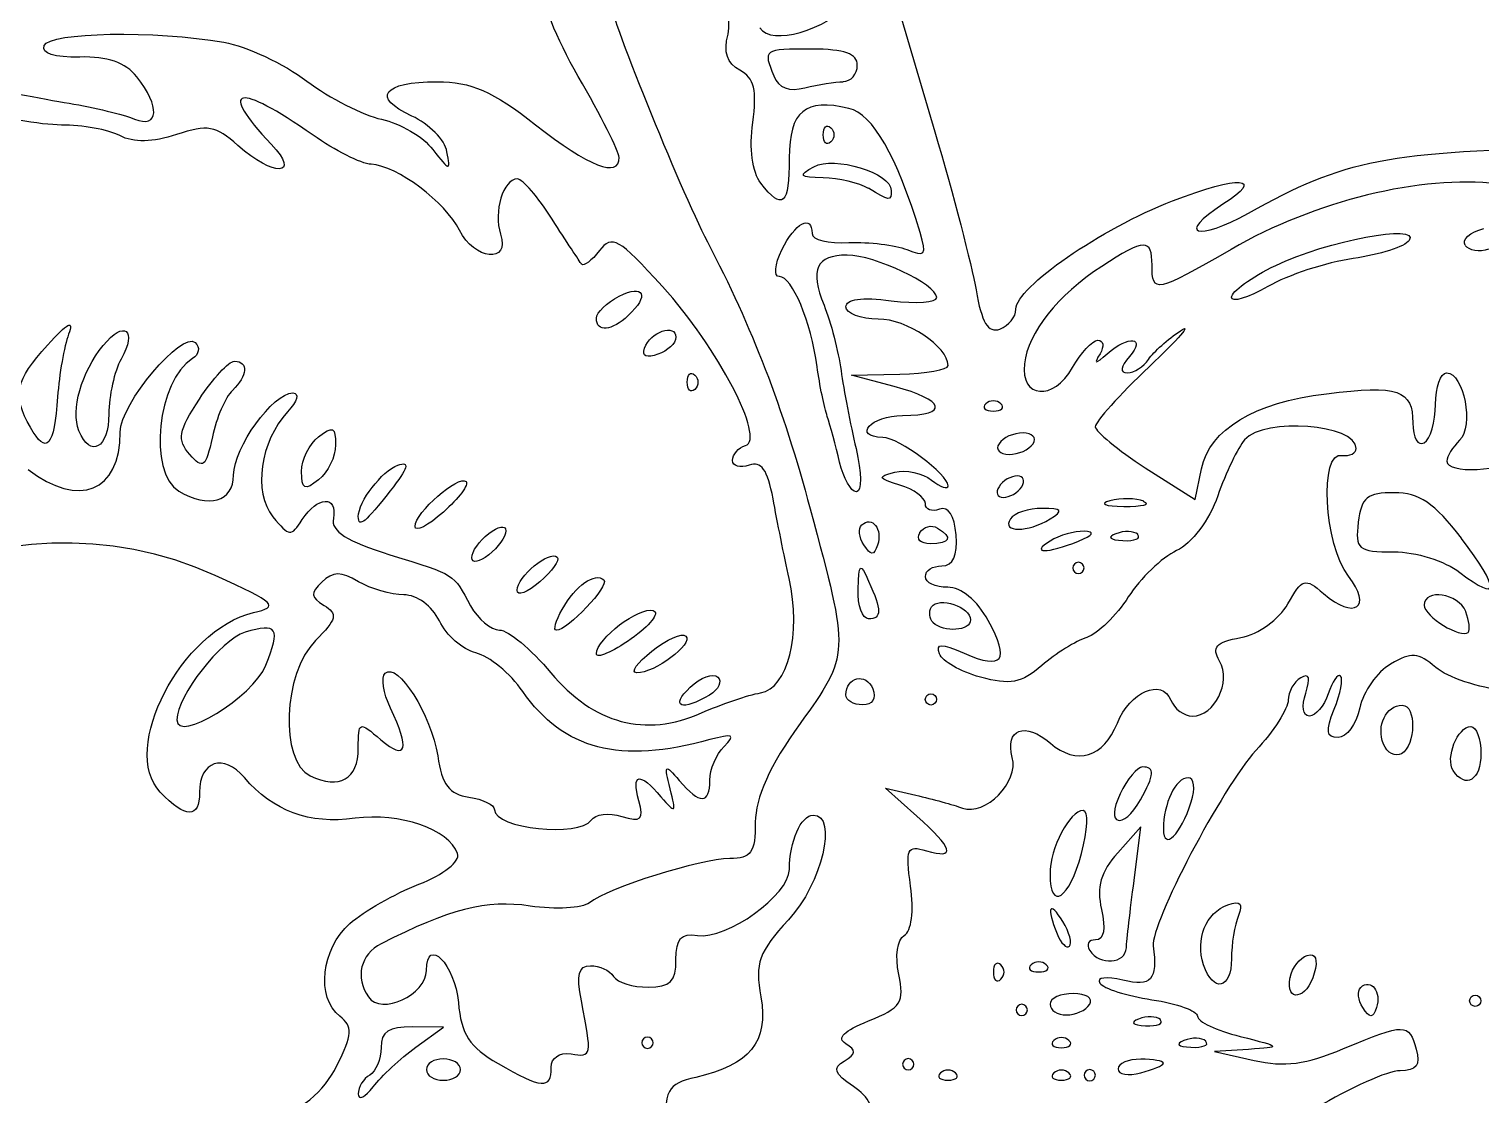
# Model space of a CAD drawing. Extents: x 2.4 to 13.2, y 1.8 to 13.4.
# Drawn here: x 5.721 to 8.31, y 3.612 to 5.513 of the extents above; entities that cross this region are included whole.
import ezdxf

# ---------------------------------------------------------------- set-up
doc = ezdxf.new("R2010")
doc.units = 0
doc.layers.add('Layer_1', color=7, linetype='CONTINUOUS')

msp = doc.modelspace()

# ---------------------------------------------------------------- linework, layer by layer
at = {"layer": 'Layer_1', "color": 7}
for points in [[(7.312585, 5.64555), (7.276781, 5.53045), (7.336418, 5.32906)], [(7.172815, 5.4186), (7.172817, 5.4189)], [(7.218271, 5.22886), (7.218273, 5.22796)], [(7.86521, 5.03435), (7.865211, 5.03425)], [(6.733024, 4.99642), (6.733024, 4.99692)], [(6.818523, 4.94332), (6.818529, 4.94362)], [(7.263822, 4.87495), (7.188, 4.89495), (7.273931, 4.89695)], [(6.894774, 4.88282), (6.894774, 4.88252)], [(7.711395, 4.73014), (7.800271, 4.67324), (7.811808, 4.72794)], [(7.708967, 4.66918), (7.708962, 4.6706)], [(7.309455, 4.61403), (7.309461, 4.61453)], [(7.698056, 4.6103), (7.698044, 4.6114)], [(8.275302, 4.6042), (8.275183, 4.6044)], [(7.333276, 4.45373), (7.333392, 4.45393)], [(8.282885, 4.47348), (8.282893, 4.47398)], [(7.177831, 4.3253), (7.17784, 4.325)], [(7.304243, 4.10898), (7.248644, 4.15868), (7.302367, 4.14628)], [(7.793614, 4.13414), (7.7936, 4.13424)], [(6.723412, 4.10181), (6.723416, 4.10144)], [(7.691557, 3.99387), (7.703846, 4.08977), (7.662368, 4.04337)], [(7.815634, 3.84371), (7.815645, 3.84393)], [(7.969935, 3.82153), (7.969955, 3.82103)], [(6.410792, 3.69674), (6.46006, 3.73264), (6.404458, 3.7329)], [(7.738495, 3.74504), (7.738483, 3.74604)], [(7.819373, 3.70674), (7.81936, 3.70774)], [(7.895696, 3.69298), (7.835039, 3.68898), (7.905805, 3.67308)]]:
    msp.add_lwpolyline(points, dxfattribs=at)
for points in [[(7.137396, 5.32396)], [(8.281966, 5.12675)], [(7.454193, 4.84418)], [(5.723731, 4.80213)], [(5.810246, 4.7962)], [(7.511443, 4.77308)], [(6.007836, 4.75392)], [(6.20733, 4.72332)], [(7.491254, 4.6964)], [(6.308415, 4.64292)], [(7.541785, 4.6388)], [(6.409524, 4.62562)], [(7.20983, 4.5924)], [(7.592316, 4.5993)], [(6.510615, 4.56972)], [(7.602426, 4.5514)], [(6.591506, 4.51162)], [(7.199471, 4.51343)], [(6.671753, 4.47752)], [(6.831928, 4.40332)], [(6.143517, 4.37786)], [(6.733022, 4.39832)], [(6.900058, 4.33882)], [(7.319372, 4.317)], [(8.136367, 4.23723)], [(8.260669, 4.19017)], [(7.702799, 4.13784)], [(7.597836, 4.04216)], [(7.564464, 3.92074)], [(7.677908, 3.87413)], [(7.454157, 3.84354)], [(7.535068, 3.84364)], [(7.501334, 3.76324)], [(7.612537, 3.77334)], [(8.099478, 3.7674)], [(8.289887, 3.77953)], [(6.834109, 3.70474)], [(7.575505, 3.70874)], [(6.410808, 3.6967)], [(6.490389, 3.65684)], [(7.299145, 3.66634)], [(7.373317, 3.65084)], [(7.575506, 3.65084)], [(7.743961, 3.66834)], [(7.622646, 3.64684)]]:
    msp.add_lwpolyline(points, close=True, dxfattribs=at)
for points in [[(6.967633, 5.50318), (6.981878, 5.55708), (6.908253, 5.68496), (6.862971, 5.68496)], [(6.700689, 5.42777), (6.660645, 5.49687), (6.633246, 5.56666), (6.639801, 5.58287)], [(6.753426, 5.5744), (6.753426, 5.5456), (6.880561, 5.22939), (6.930811, 5.13318)], [(7.024559, 5.5145), (7.045504, 5.4823), (7.139505, 5.5095), (7.192312, 5.5627)], [(5.748377, 5.48292), (5.757287, 5.50722), (5.946064, 5.51052), (6.068754, 5.48892)], [(6.068754, 5.48892), (6.109285, 5.48192), (6.17572, 5.45062), (6.216389, 5.41982)], [(6.988832, 5.43898), (6.965705, 5.45118), (6.959166, 5.47108), (6.967633, 5.50318)], [(5.811964, 5.46262), (5.76595, 5.46162), (5.743175, 5.46862), (5.748377, 5.48292)], [(5.913442, 5.42722), (5.893066, 5.45272), (5.861037, 5.46392), (5.811964, 5.46262)], [(7.117213, 5.4767), (7.030175, 5.4767), (7.02992, 5.47655), (7.049236, 5.4288)], [(7.19809, 5.4479), (7.19809, 5.4686), (7.175627, 5.4767), (7.117213, 5.4767)], [(7.011611, 5.34568), (7.019731, 5.40318), (7.014451, 5.42538), (6.988832, 5.43898)], [(7.172817, 5.4189), (7.186725, 5.41904), (7.19809, 5.4321), (7.19809, 5.4479)], [(5.58956, 5.41892), (5.656913, 5.40512), (5.748413, 5.38772), (5.792892, 5.38002)], [(5.909152, 5.35202), (5.953309, 5.33422), (5.955605, 5.37432), (5.913442, 5.42722)], [(6.227612, 5.32326), (6.093154, 5.41806), (6.0556, 5.40986), (6.153268, 5.30696)], [(6.216389, 5.41982), (6.257058, 5.38922), (6.317143, 5.35842), (6.349915, 5.35172)], [(6.403856, 5.35732), (6.330993, 5.39052), (6.351719, 5.41852), (6.448979, 5.41852)], [(6.448979, 5.41852), (6.509582, 5.41852), (6.547781, 5.40182), (6.624331, 5.34182)], [(6.773491, 5.28362), (6.773491, 5.29372), (6.740733, 5.35862), (6.700689, 5.42777)], [(7.049236, 5.4288), (7.057886, 5.4073), (7.076154, 5.4005), (7.104838, 5.4077)], [(7.104838, 5.4077), (7.12831, 5.4137), (7.158915, 5.4186), (7.172815, 5.4186)], [(7.183097, 5.37102), (7.105006, 5.38982), (7.076904, 5.36602), (7.076904, 5.28252)], [(5.779073, 5.34136), (5.742198, 5.34151), (5.667368, 5.35446), (5.612779, 5.37026)], [(5.792892, 5.38002), (5.837374, 5.37302), (5.889691, 5.35982), (5.909152, 5.35202)], [(7.310184, 5.14964), (7.268665, 5.28606), (7.225841, 5.36067), (7.183097, 5.37102)], [(5.883227, 5.32236), (5.862819, 5.33326), (5.815943, 5.34126), (5.779073, 5.34136)], [(6.093638, 5.30496), (6.054153, 5.34016), (6.039486, 5.34276), (5.984193, 5.32436)], [(6.349915, 5.35172), (6.382689, 5.34472), (6.423883, 5.32052), (6.441461, 5.29772)], [(6.466513, 5.29372), (6.462713, 5.31482), (6.434519, 5.34332), (6.403856, 5.35732)], [(6.624331, 5.34182), (6.719677, 5.26702), (6.773491, 5.24602), (6.773491, 5.28362)], [(7.025984, 5.23772), (7.010938, 5.25712), (7.005195, 5.30032), (7.011611, 5.34568)], [(7.137396, 5.32386), (7.137396, 5.33796), (7.143466, 5.34366), (7.150888, 5.33656)], [(7.150888, 5.33656), (7.158308, 5.32956), (7.158308, 5.31806), (7.150888, 5.31106)], [(5.984193, 5.32436), (5.941534, 5.31026), (5.908023, 5.30946), (5.883227, 5.32236)], [(6.331187, 5.27136), (6.313148, 5.27236), (6.266534, 5.29596), (6.227612, 5.32326)], [(7.150888, 5.31106), (7.143468, 5.30406), (7.137396, 5.31006), (7.137396, 5.32396)], [(7.336418, 5.32906), (7.369221, 5.21831), (7.402242, 5.09153), (7.409802, 5.04734)], [(6.153268, 5.30696), (6.207209, 5.25006), (6.156968, 5.24806), (6.093638, 5.30496)], [(6.441461, 5.29772), (6.471537, 5.25852), (6.473022, 5.25842), (6.466513, 5.29372)], [(7.076904, 5.28252), (7.076904, 5.19842), (7.064615, 5.18762), (7.025984, 5.23772)], [(7.120811, 5.26706), (7.156668, 5.28686), (7.258706, 5.25616), (7.258706, 5.22486)], [(7.895736, 5.18433), (8.069375, 5.28083), (8.137122, 5.294), (8.505191, 5.30235)], [(6.488642, 5.15359), (6.463778, 5.20429), (6.377991, 5.26846), (6.331187, 5.27136)], [(7.137396, 5.24736), (7.094614, 5.24806), (7.092068, 5.25136), (7.120811, 5.26706)], [(6.592075, 5.24519), (6.566737, 5.24519), (6.548851, 5.18629), (6.562127, 5.14659)], [(6.654081, 5.17329), (6.628996, 5.21289), (6.6011, 5.24519), (6.592075, 5.24519)], [(7.218273, 5.22796), (7.201593, 5.23806), (7.165198, 5.24696), (7.137396, 5.24736)], [(7.760056, 5.20593), (7.88024, 5.25233), (7.92719, 5.24913), (7.850054, 5.19993)], [(8.339195, 5.23618), (8.20439, 5.25278), (8.014841, 5.20618), (7.864555, 5.11962)], [(7.258706, 5.22486), (7.258706, 5.20486), (7.255546, 5.20506), (7.218271, 5.22886)], [(7.481059, 5.01304), (7.481059, 5.05194), (7.633139, 5.15699), (7.760056, 5.20593)], [(7.063652, 5.11874), (7.087221, 5.16694), (7.117349, 5.18314), (7.117349, 5.14774)], [(7.850054, 5.19993), (7.765717, 5.14613), (7.803724, 5.13313), (7.895736, 5.18433)], [(6.562127, 5.14659), (6.579691, 5.09409), (6.514849, 5.10069), (6.488642, 5.15359)], [(6.706486, 5.09319), (6.702756, 5.09819), (6.679158, 5.13379), (6.654081, 5.17329)], [(7.94423, 5.09105), (8.035747, 5.13525), (8.202122, 5.16645), (8.181948, 5.13545)], [(8.28197, 5.12685), (8.2754, 5.13695), (8.2904, 5.15035), (8.315307, 5.15675)], [(6.850503, 5.05349), (6.772643, 5.13949), (6.760765, 5.14609), (6.738353, 5.11729)], [(6.930811, 5.13318), (7.01061, 4.98038), (7.065073, 4.83886), (7.114175, 4.65675)], [(7.117349, 5.14774), (7.117349, 5.13684), (7.14692, 5.12994), (7.183062, 5.13174)], [(7.183062, 5.13174), (7.219201, 5.13274), (7.265746, 5.12774), (7.286489, 5.11924)], [(7.286489, 5.11924), (7.319071, 5.10564), (7.322296, 5.10914), (7.310184, 5.14964)], [(7.723592, 5.09112), (7.723592, 5.13952), (7.710678, 5.13922), (7.633857, 5.08912)], [(8.181948, 5.13545), (8.174808, 5.12455), (8.129912, 5.11005), (8.082154, 5.10325)], [(8.323833, 5.11975), (8.307374, 5.11375), (8.288528, 5.11775), (8.281966, 5.12675)], [(6.738353, 5.11729), (6.724573, 5.09949), (6.710235, 5.08859), (6.706486, 5.09319)], [(7.059102, 5.07094), (7.048705, 5.07094), (7.050752, 5.09244), (7.063652, 5.11874)], [(7.180089, 5.10925), (7.124787, 5.10925), (7.113046, 5.08385), (7.13881, 5.01985)], [(7.339644, 5.03385), (7.339644, 5.05715), (7.229259, 5.10925), (7.180089, 5.10925)], [(7.864555, 5.11962), (7.729291, 5.04162), (7.723592, 5.04052), (7.723592, 5.09112)], [(8.082154, 5.10325), (8.034392, 5.09625), (7.966041, 5.07395), (7.930263, 5.05335)], [(7.633857, 5.08912), (7.555349, 5.03792), (7.502556, 4.97147), (7.496107, 4.91567)], [(7.865211, 5.03425), (7.865211, 5.04435), (7.900769, 5.06995), (7.94423, 5.09105)], [(6.773462, 5.03592), (6.817995, 5.05862), (6.827801, 5.03692), (6.789637, 5.00142)], [(6.99871, 4.76977), (7.034871, 4.78067), (6.94995, 4.94378), (6.850503, 5.05349)], [(7.126458, 4.91036), (7.115306, 4.99156), (7.082051, 5.07094), (7.059102, 5.07094)], [(7.930263, 5.05335), (7.894484, 5.03275), (7.86521, 5.02415), (7.86521, 5.03435)], [(6.733024, 4.99692), (6.733024, 5.00702), (6.751222, 5.02462), (6.773462, 5.03592)], [(7.177893, 5.01695), (7.177893, 5.03125), (7.205663, 5.03505), (7.258767, 5.02785)], [(7.258767, 5.02785), (7.303249, 5.02185), (7.339644, 5.02585), (7.339644, 5.03385)], [(7.409802, 5.04734), (7.419816, 4.98894), (7.431379, 4.96994), (7.45231, 4.97744)], [(6.789637, 5.00142), (6.760414, 4.97372), (6.733024, 4.97152), (6.733024, 4.99642)], [(7.13881, 5.01985), (7.150843, 4.98995), (7.164496, 4.93755), (7.169139, 4.90341)], [(7.235416, 4.99525), (7.203776, 4.99525), (7.177893, 5.00535), (7.177893, 5.01695)], [(7.45231, 4.97744), (7.468141, 4.98344), (7.481059, 4.99924), (7.481059, 5.01304)], [(5.754139, 4.94897), (5.790525, 4.98917), (5.801853, 4.99497), (5.791747, 4.96807)], [(5.853437, 4.9482), (5.890896, 4.9945), (5.91496, 4.976), (5.885469, 4.9238)], [(5.883858, 4.79369), (5.883858, 4.84409), (5.99405, 4.97549), (6.017775, 4.95337)], [(6.818529, 4.94362), (6.828607, 4.97232), (6.874554, 4.98812), (6.874554, 4.96282)], [(7.359862, 4.91225), (7.359862, 4.94645), (7.286696, 4.99525), (7.235416, 4.99525)], [(7.717549, 4.92347), (7.726429, 4.93667), (7.751916, 4.95967), (7.774156, 4.97437)], [(7.774156, 4.97437), (7.796396, 4.98927), (7.771316, 4.96037), (7.718554, 4.91037)], [(5.723715, 4.80222), (5.691282, 4.85972), (5.696608, 4.88532), (5.754139, 4.94897)], [(5.791747, 4.96807), (5.783787, 4.94697), (5.775035, 4.89687), (5.772317, 4.85683)], [(5.810247, 4.79622), (5.795457, 4.83272), (5.814737, 4.90043), (5.853437, 4.9482)], [(6.017775, 4.95337), (6.026875, 4.94537), (6.024565, 4.93187), (6.012665, 4.92477)], [(6.874554, 4.96282), (6.874554, 4.95192), (6.860149, 4.93882), (6.842534, 4.93242)], [(7.58166, 4.90867), (7.596754, 4.93537), (7.617208, 4.95737), (7.627105, 4.95737)], [(7.627105, 4.95737), (7.636995, 4.95737), (7.638674, 4.94657), (7.630865, 4.93337)], [(7.643811, 4.93337), (7.682158, 4.96717), (7.713557, 4.96327), (7.683172, 4.92837)], [(5.885469, 4.9238), (5.873468, 4.9024), (5.863608, 4.8586), (5.863608, 4.8262)], [(6.012665, 4.92477), (5.949936, 4.88617), (5.9329, 4.72181), (5.988182, 4.68857)], [(6.025003, 4.85242), (6.049265, 4.88952), (6.07745, 4.92002), (6.087663, 4.92002)], [(6.087663, 4.92002), (6.112968, 4.92002), (6.11104, 4.89392), (6.083833, 4.86812)], [(6.842534, 4.93242), (6.822851, 4.92542), (6.813594, 4.92842), (6.818523, 4.94332)], [(7.630865, 4.93337), (7.619457, 4.91427), (7.622055, 4.91427), (7.643811, 4.93337)], [(7.683172, 4.92837), (7.667061, 4.90997), (7.665797, 4.89947), (7.679692, 4.89947)], [(7.679692, 4.89947), (7.691598, 4.89947), (7.708663, 4.91037), (7.717549, 4.92347)], [(6.894774, 4.88252), (6.894774, 4.89662), (6.900844, 4.90242), (6.908266, 4.89542)], [(6.908266, 4.89542), (6.915686, 4.88842), (6.915686, 4.87692), (6.908266, 4.86992)], [(7.144561, 4.82166), (7.139131, 4.83756), (7.131006, 4.87746), (7.126458, 4.91036)], [(7.169139, 4.90341), (7.173789, 4.86931), (7.185789, 4.80671), (7.195835, 4.76436)], [(7.273931, 4.89695), (7.321193, 4.89795), (7.359862, 4.90495), (7.359862, 4.91225)], [(7.496107, 4.91567), (7.488927, 4.85367), (7.54802, 4.84867), (7.58166, 4.90867)], [(7.718554, 4.91037), (7.665735, 4.86027), (7.622516, 4.81207), (7.622516, 4.80324)], [(8.229093, 4.84296), (8.229093, 4.87396), (8.238033, 4.89936), (8.248933, 4.89936)], [(8.248933, 4.89936), (8.279515, 4.89936), (8.297958, 4.80356), (8.272089, 4.77905)], [(6.083833, 4.86812), (6.071512, 4.85602), (6.055432, 4.81912), (6.048104, 4.78502)], [(6.908266, 4.86992), (6.900846, 4.86292), (6.894774, 4.86892), (6.894774, 4.88282)], [(7.27898, 4.82335), (7.362979, 4.82335), (7.354903, 4.85095), (7.263822, 4.87495)], [(8.034421, 4.86216), (8.163183, 4.87806), (8.188653, 4.86916), (8.188653, 4.80996)], [(5.772317, 4.85683), (5.766187, 4.76723), (5.752256, 4.75152), (5.723731, 4.80213)], [(6.007849, 4.75402), (5.98504, 4.78002), (5.987662, 4.79512), (6.025003, 4.85242)], [(6.086049, 4.71707), (6.086049, 4.76617), (6.156263, 4.8635), (6.191745, 4.8635)], [(6.191745, 4.8635), (6.203875, 4.8635), (6.199735, 4.8485), (6.182425, 4.83)], [(7.427209, 4.84418), (7.419789, 4.83718), (7.425939, 4.83128), (7.440701, 4.83128)], [(7.454156, 4.84418), (7.446736, 4.85118), (7.434599, 4.85118), (7.427209, 4.84418)], [(7.440701, 4.83128), (7.455523, 4.83128), (7.461585, 4.83728), (7.454193, 4.84418)], [(7.811808, 4.72794), (7.82679, 4.79904), (7.905154, 4.84619), (8.034421, 4.86216)], [(8.208873, 4.77476), (8.219993, 4.78076), (8.229093, 4.81206), (8.229093, 4.84296)], [(5.863608, 4.8262), (5.863608, 4.765), (5.830438, 4.7463), (5.810246, 4.7962)], [(6.182425, 4.83), (6.133261, 4.7771), (6.120593, 4.68641), (6.156267, 4.64263)], [(7.166612, 4.74016), (7.159912, 4.76926), (7.149995, 4.80586), (7.144561, 4.82166)], [(7.243596, 4.78435), (7.188265, 4.78535), (7.222365, 4.82335), (7.27898, 4.82335)], [(8.087738, 4.76468), (8.087738, 4.80788), (7.924206, 4.82048), (7.888778, 4.78008)], [(5.719463, 4.72729), (5.810601, 4.65729), (5.883858, 4.68689), (5.883858, 4.79369)], [(6.237659, 4.78552), (6.262902, 4.80532), (6.267988, 4.80292), (6.267988, 4.77102)], [(7.493625, 4.79218), (7.476945, 4.79218), (7.457672, 4.78418), (7.450801, 4.77308)], [(7.511443, 4.77308), (7.518303, 4.78398), (7.510173, 4.79218), (7.493625, 4.79218)], [(7.622516, 4.80324), (7.622516, 4.79524), (7.662509, 4.76154), (7.711395, 4.73014)], [(8.188653, 4.80996), (8.188653, 4.78346), (8.197503, 4.76806), (8.208873, 4.77476)], [(6.048104, 4.78502), (6.036327, 4.73032), (6.031645, 4.72682), (6.007836, 4.75392)], [(6.20733, 4.72332), (6.20733, 4.74442), (6.220982, 4.77242), (6.237659, 4.78552)], [(6.267988, 4.77102), (6.267988, 4.74992), (6.254336, 4.72192), (6.237659, 4.70872)], [(6.97571, 4.74297), (6.97571, 4.75387), (6.986043, 4.76587), (6.99871, 4.76977)], [(7.195835, 4.76436), (7.206136, 4.72086), (7.206392, 4.68746), (7.196467, 4.68746)], [(7.359856, 4.69805), (7.359856, 4.71865), (7.272395, 4.78355), (7.243596, 4.78435)], [(7.450801, 4.77308), (7.443941, 4.76218), (7.452071, 4.75398), (7.468619, 4.75398)], [(7.468619, 4.75398), (7.485299, 4.75398), (7.504569, 4.76198), (7.511443, 4.77308)], [(7.888778, 4.78008), (7.876713, 4.76628), (7.855122, 4.72128), (7.840808, 4.67985)], [(8.062465, 4.75228), (8.076374, 4.75028), (8.087738, 4.75628), (8.087738, 4.76468)], [(8.272089, 4.77905), (8.259542, 4.76685), (8.24931, 4.75055), (8.24931, 4.74205)], [(6.378821, 4.73472), (6.400998, 4.74272), (6.397175, 4.72972), (6.365458, 4.68902)], [(7.005281, 4.73497), (6.989011, 4.72897), (6.97571, 4.73297), (6.97571, 4.74297)], [(7.047842, 4.67477), (7.038392, 4.72637), (7.026832, 4.74287), (7.005281, 4.73497)], [(7.196467, 4.68746), (7.186737, 4.68746), (7.17331, 4.71116), (7.166612, 4.74016)], [(8.073746, 4.53698), (8.030089, 4.59288), (8.021315, 4.76009), (8.062465, 4.75228)], [(8.24931, 4.74205), (8.24931, 4.71865), (8.345996, 4.72375), (8.389363, 4.74905)], [(5.988182, 4.68857), (6.041219, 4.65657), (6.086049, 4.66977), (6.086049, 4.71707)], [(6.237659, 4.70872), (6.212416, 4.68892), (6.20733, 4.69132), (6.20733, 4.72332)], [(6.308426, 4.64292), (6.308426, 4.66952), (6.350529, 4.72452), (6.378821, 4.73472)], [(6.409522, 4.62562), (6.409522, 4.65002), (6.487126, 4.71802), (6.50055, 4.70542)], [(7.273923, 4.69905), (7.234382, 4.71105), (7.233187, 4.71405), (7.264793, 4.72205)], [(7.264793, 4.72205), (7.284792, 4.72705), (7.314358, 4.72105), (7.330506, 4.70815)], [(7.483514, 4.7155), (7.472394, 4.7155), (7.457672, 4.7075), (7.450799, 4.6964)], [(7.491224, 4.6964), (7.498084, 4.7073), (7.494634, 4.7155), (7.483514, 4.7155)], [(6.053404, 4.538), (5.672426, 4.71084), (5.222764, 4.4794), (5.166516, 4.08156)], [(6.365458, 4.68902), (6.321383, 4.63252), (6.308415, 4.62202), (6.308415, 4.64292)], [(6.50055, 4.70542), (6.50601, 4.70042), (6.487747, 4.67572), (6.459989, 4.65102)], [(7.319416, 4.66625), (7.319416, 4.67715), (7.298945, 4.69145), (7.273923, 4.69905)], [(7.330506, 4.70815), (7.346649, 4.69535), (7.359856, 4.69125), (7.359856, 4.69805)], [(7.450799, 4.6964), (7.443939, 4.6855), (7.447389, 4.6773), (7.458539, 4.6773)], [(7.458539, 4.6773), (7.469659, 4.6773), (7.484382, 4.6853), (7.491254, 4.6964)], [(6.208401, 4.63763), (6.235128, 4.67983), (6.271761, 4.68143), (6.263869, 4.63963)], [(7.076558, 4.5327), (7.067908, 4.5718), (7.054981, 4.6357), (7.047842, 4.67477)], [(7.34469, 4.65615), (7.330781, 4.65115), (7.319416, 4.65545), (7.319416, 4.66625)], [(7.374196, 4.61025), (7.371356, 4.64535), (7.360769, 4.66185), (7.34469, 4.65615)], [(7.648305, 4.67128), (7.628622, 4.66628), (7.639845, 4.66118), (7.673201, 4.66118)], [(7.708962, 4.6706), (7.695278, 4.6756), (7.667977, 4.6766), (7.648305, 4.67128)], [(7.673201, 4.66118), (7.706563, 4.66089), (7.722658, 4.66518), (7.708967, 4.66918)], [(7.840808, 4.67985), (7.825794, 4.63665), (7.794708, 4.59525), (7.767405, 4.58245)], [(8.155412, 4.6857), (8.107578, 4.6857), (8.096701, 4.6777), (8.091389, 4.633)], [(8.275183, 4.6044), (8.227153, 4.6674), (8.19995, 4.6857), (8.155412, 4.6857)], [(6.156267, 4.64263), (6.185331, 4.60693), (6.188476, 4.60673), (6.208401, 4.63763)], [(6.263869, 4.63963), (6.259579, 4.61693), (6.287659, 4.59903), (6.364854, 4.57493)], [(6.459989, 4.65102), (6.432219, 4.62632), (6.409524, 4.61482), (6.409524, 4.62562)], [(7.114175, 4.65675), (7.184557, 4.3957), (7.184665, 4.39785), (7.095945, 4.27387)], [(7.206136, 4.62823), (7.22424, 4.64543), (7.243962, 4.62023), (7.234189, 4.59233)], [(7.471021, 4.6388), (7.455094, 4.6143), (7.501951, 4.6143), (7.541785, 4.6388)], [(7.527816, 4.6576), (7.503457, 4.65774), (7.477894, 4.6496), (7.471021, 4.6388)], [(7.541772, 4.6388), (7.566414, 4.6539), (7.563823, 4.6574), (7.527816, 4.6576)], [(6.510615, 4.56972), (6.510615, 4.58062), (6.524267, 4.59962), (6.540944, 4.61282)], [(6.540944, 4.61282), (6.557877, 4.62612), (6.571273, 4.62822), (6.571273, 4.61782)], [(6.571273, 4.61782), (6.571273, 4.60692), (6.557622, 4.58792), (6.540944, 4.57472)], [(7.209836, 4.59243), (7.201116, 4.60573), (7.199471, 4.62183), (7.206136, 4.62823)], [(7.328284, 4.59463), (7.310938, 4.59463), (7.302474, 4.60263), (7.309455, 4.61403)], [(7.309461, 4.61453), (7.316441, 4.62543), (7.330627, 4.62903), (7.34099, 4.62253)], [(7.34099, 4.62253), (7.369043, 4.60603), (7.363799, 4.59463), (7.328284, 4.59463)], [(7.348923, 4.55515), (7.368922, 4.55515), (7.377073, 4.57295), (7.374196, 4.61025)], [(7.602426, 4.6168), (7.585746, 4.61749), (7.558449, 4.6098), (7.541769, 4.5993)], [(7.592316, 4.5993), (7.618981, 4.6102), (7.622424, 4.6161), (7.602426, 4.6168)], [(7.659292, 4.6124), (7.643149, 4.6064), (7.647948, 4.6016), (7.671518, 4.6002)], [(7.698044, 4.6114), (7.691314, 4.6174), (7.673877, 4.6184), (7.659292, 4.6124)], [(7.671518, 4.6002), (7.692844, 4.5992), (7.704773, 4.6042), (7.698056, 4.6103)], [(8.091389, 4.633), (8.085509, 4.5845), (8.090441, 4.5802), (8.154862, 4.5802)], [(6.591492, 4.51162), (6.591492, 4.53572), (6.649285, 4.58362), (6.66287, 4.57062)], [(7.234189, 4.59233), (7.227329, 4.57293), (7.222589, 4.57293), (7.20983, 4.5924)], [(7.541769, 4.5993), (7.504809, 4.5766), (7.536719, 4.5766), (7.592316, 4.5993)], [(7.767405, 4.58245), (7.741342, 4.57005), (7.702628, 4.53295), (7.68136, 4.49975)], [(8.272462, 4.5435), (8.343868, 4.4885), (8.344958, 4.513), (8.275302, 4.6042)], [(6.364854, 4.57493), (6.484374, 4.53753), (6.476398, 4.54263), (6.508638, 4.48383)], [(6.540944, 4.57472), (6.524043, 4.56142), (6.510615, 4.55932), (6.510615, 4.56972)], [(6.66287, 4.57062), (6.66824, 4.56562), (6.65438, 4.54572), (6.632067, 4.52662)], [(7.199471, 4.51353), (7.200741, 4.56033), (7.202881, 4.56193), (7.218268, 4.52793)], [(7.592316, 4.5615), (7.586756, 4.5615), (7.582206, 4.5565), (7.582206, 4.5514)], [(7.602426, 4.5514), (7.602426, 4.5564), (7.597876, 4.5615), (7.592316, 4.5615)], [(8.154862, 4.5802), (8.193579, 4.5802), (8.246013, 4.5639), (8.272462, 4.5435)], [(6.121368, 4.4718), (6.1681, 4.4827), (6.162309, 4.4886), (6.053404, 4.538)], [(6.308623, 4.52694), (6.277156, 4.54554), (6.263667, 4.54544), (6.243352, 4.52626)], [(6.671766, 4.47752), (6.695712, 4.52002), (6.730727, 4.54472), (6.746164, 4.53002)], [(7.025441, 4.32863), (7.074624, 4.33663), (7.098643, 4.43297), (7.076558, 4.5327)], [(7.319417, 4.53605), (7.319417, 4.54695), (7.332685, 4.55515), (7.348923, 4.55515)], [(7.359334, 4.51695), (7.337378, 4.51695), (7.319417, 4.52495), (7.319417, 4.53605)], [(7.582206, 4.5514), (7.582206, 4.5464), (7.586756, 4.5413), (7.592316, 4.5413)], [(7.592316, 4.5413), (7.597876, 4.5413), (7.602426, 4.5463), (7.602426, 4.5514)], [(7.965716, 4.48738), (7.991496, 4.53308), (7.996077, 4.53438), (8.029333, 4.50588)], [(8.029333, 4.50588), (8.084837, 4.45818), (8.117445, 4.48108), (8.073746, 4.53698)], [(6.243352, 4.52626), (6.22269, 4.50666), (6.223448, 4.49866), (6.247362, 4.48466)], [(6.389427, 4.50344), (6.366806, 4.50344), (6.330434, 4.51434), (6.308623, 4.52694)], [(6.632067, 4.52662), (6.609763, 4.50752), (6.591506, 4.50072), (6.591506, 4.51162)], [(6.746164, 4.53002), (6.756721, 4.51992), (6.68155, 4.44022), (6.661547, 4.44022)], [(7.218268, 4.46073), (7.207148, 4.46073), (7.198682, 4.48443), (7.199471, 4.51343)], [(7.218268, 4.52793), (7.241993, 4.47553), (7.241993, 4.46073), (7.218268, 4.46073)], [(7.431593, 4.45765), (7.412006, 4.49355), (7.383506, 4.51695), (7.359334, 4.51695)], [(8.282893, 4.47398), (8.269979, 4.50598), (8.208995, 4.51538), (8.208995, 4.48488)], [(6.247362, 4.48466), (6.272352, 4.46996), (6.26995, 4.46016), (6.232044, 4.42186)], [(6.452893, 4.45694), (6.439915, 4.48394), (6.413346, 4.50344), (6.389427, 4.50344)], [(6.508638, 4.48383), (6.521649, 4.46013), (6.544868, 4.44063), (6.560225, 4.44063)], [(6.733025, 4.39832), (6.733025, 4.42502), (6.809321, 4.48322), (6.834117, 4.47532)], [(7.333392, 4.45393), (7.326282, 4.46093), (7.325042, 4.47323), (7.330552, 4.48183)], [(7.330552, 4.48183), (7.343162, 4.50113), (7.400122, 4.48211), (7.400122, 4.45873)], [(7.68136, 4.49975), (7.660099, 4.46665), (7.626819, 4.43415), (7.607424, 4.42765)], [(7.881989, 4.42748), (7.913888, 4.43348), (7.949878, 4.45938), (7.965716, 4.48738)], [(8.208995, 4.48488), (8.208995, 4.46518), (8.274523, 4.42468), (8.287145, 4.43658)], [(5.955302, 4.15166), (5.882367, 4.22816), (5.992913, 4.44121), (6.121368, 4.4718)], [(6.143517, 4.37789), (6.17037, 4.44449), (6.164274, 4.45409), (6.106361, 4.43669)], [(6.518171, 4.39994), (6.494541, 4.40594), (6.465171, 4.43144), (6.452893, 4.45694)], [(6.661547, 4.44022), (6.655607, 4.44022), (6.660277, 4.45702), (6.671753, 4.47752)], [(6.834117, 4.47532), (6.846535, 4.47132), (6.828847, 4.44872), (6.794847, 4.42492)], [(7.400122, 4.45873), (7.400122, 4.43903), (7.352544, 4.43563), (7.333276, 4.45373)], [(7.388454, 4.39925), (7.458258, 4.36905), (7.470718, 4.38595), (7.431593, 4.45765)], [(8.287145, 4.43658), (8.291375, 4.44058), (8.289355, 4.45728), (8.282885, 4.47348)], [(6.106361, 4.43669), (6.063689, 4.42379), (5.98514, 4.32303), (5.984996, 4.28086)], [(6.560225, 4.44063), (6.575575, 4.44063), (6.616715, 4.40643), (6.651641, 4.36463)], [(6.892553, 4.42982), (6.906926, 4.41612), (6.836328, 4.36352), (6.804978, 4.36442)], [(6.831928, 4.40332), (6.858528, 4.42442), (6.885806, 4.43622), (6.892553, 4.42982)], [(7.607424, 4.42765), (7.588027, 4.42165), (7.551904, 4.39855), (7.52715, 4.37745)], [(7.843964, 4.38518), (7.829688, 4.41048), (7.837454, 4.41918), (7.881989, 4.42748)], [(6.232044, 4.42186), (6.173889, 4.36316), (6.167702, 4.20754), (6.222474, 4.18082)], [(6.794847, 4.42492), (6.760844, 4.40102), (6.733022, 4.38912), (6.733022, 4.39832)], [(6.804978, 4.36442), (6.793201, 4.36471), (6.805262, 4.38222), (6.831928, 4.40332)], [(7.344459, 4.39825), (7.337759, 4.41725), (7.346989, 4.41745), (7.388454, 4.39925)], [(8.229667, 4.37397), (8.198232, 4.40097), (8.186252, 4.40187), (8.149118, 4.37997)], [(5.984996, 4.28086), (5.984844, 4.23776), (6.12052, 4.32086), (6.143517, 4.37786)], [(6.356146, 4.36372), (6.378323, 4.38482), (6.438919, 4.28952), (6.449951, 4.21621)], [(6.601566, 4.33134), (6.579326, 4.36334), (6.541796, 4.39414), (6.518171, 4.39994)], [(7.41753, 4.35665), (7.381995, 4.36675), (7.349111, 4.38505), (7.344459, 4.39825)], [(7.52715, 4.37745), (7.490282, 4.34595), (7.470473, 4.34225), (7.41753, 4.35665)], [(7.795713, 4.28728), (7.835472, 4.28728), (7.865189, 4.34748), (7.843964, 4.38518)], [(8.149118, 4.37997), (8.125139, 4.36597), (8.100374, 4.33097), (8.094106, 4.30187)], [(6.365776, 4.30162), (6.352862, 4.32842), (6.348495, 4.35652), (6.356146, 4.36372)], [(6.651641, 4.36463), (6.727977, 4.27323), (6.820131, 4.24856), (6.920178, 4.29283)], [(6.900071, 4.33872), (6.918868, 4.35652), (6.941028, 4.36472), (6.94931, 4.35682)], [(6.94931, 4.35682), (6.95759, 4.34982), (6.95089, 4.33452), (6.934617, 4.32472)], [(7.17784, 4.325), (7.17784, 4.3572), (7.213697, 4.3652), (7.225633, 4.3359)], [(7.661884, 4.27468), (7.684409, 4.33088), (7.741055, 4.35528), (7.757044, 4.31578)], [(7.988864, 4.35567), (7.976542, 4.34867), (7.966464, 4.33047), (7.966464, 4.31557)], [(7.997614, 4.32807), (8.006814, 4.35547), (8.003924, 4.36457), (7.988864, 4.35567)], [(8.059864, 4.35857), (8.054994, 4.36357), (8.045042, 4.34847), (8.037719, 4.32707)], [(8.048391, 4.29967), (8.059543, 4.32747), (8.064692, 4.35407), (8.059864, 4.35857)], [(8.3541, 4.33247), (8.305976, 4.33747), (8.249982, 4.35647), (8.229667, 4.37397)], [(6.935177, 4.24524), (6.774835, 4.20084), (6.674289, 4.22684), (6.601566, 4.33134)], [(6.934617, 4.32472), (6.885393, 4.29512), (6.863519, 4.30392), (6.900058, 4.33882)], [(6.920178, 4.29283), (6.956276, 4.30883), (7.003642, 4.32493), (7.025441, 4.32863)], [(7.207529, 4.3073), (7.191197, 4.3073), (7.177831, 4.3153), (7.177831, 4.3253)], [(7.225633, 4.3359), (7.232683, 4.3185), (7.22557, 4.3073), (7.207529, 4.3073)], [(7.319372, 4.317), (7.319372, 4.322), (7.323922, 4.3271), (7.329482, 4.3271)], [(7.329482, 4.3271), (7.335042, 4.3271), (7.339592, 4.3221), (7.339592, 4.317)], [(8.004184, 4.28727), (7.992776, 4.28727), (7.989908, 4.30487), (7.997614, 4.32807)], [(8.037719, 4.32707), (8.030399, 4.30517), (8.015288, 4.28727), (8.004184, 4.28727)], [(6.348843, 4.24482), (6.394229, 4.20582), (6.400939, 4.22832), (6.365776, 4.30162)], [(7.329482, 4.3069), (7.323922, 4.3069), (7.319372, 4.3119), (7.319372, 4.317)], [(7.339592, 4.317), (7.339592, 4.312), (7.335042, 4.3069), (7.329482, 4.3069)], [(7.757044, 4.31578), (7.763354, 4.30018), (7.780769, 4.28728), (7.795713, 4.28728)], [(7.966464, 4.31557), (7.966464, 4.30077), (7.940431, 4.26027), (7.908641, 4.22567)], [(8.055411, 4.24907), (8.034275, 4.24907), (8.032664, 4.25997), (8.048391, 4.29967)], [(8.094106, 4.30187), (8.087856, 4.27277), (8.070413, 4.24907), (8.055411, 4.24907)], [(8.136304, 4.23733), (8.123133, 4.26993), (8.140824, 4.30663), (8.169761, 4.30663)], [(8.169761, 4.30663), (8.195255, 4.30663), (8.19415, 4.23533), (8.168491, 4.22013)], [(6.308405, 4.23012), (6.308405, 4.27832), (6.309353, 4.27862), (6.348843, 4.24482)], [(7.095945, 4.27387), (7.042232, 4.19887), (7.016266, 4.14148), (7.016266, 4.09797)], [(7.474518, 4.21348), (7.460593, 4.26398), (7.49717, 4.27778), (7.542338, 4.23898)], [(7.542338, 4.23898), (7.589123, 4.19878), (7.637236, 4.21318), (7.661884, 4.27468)], [(6.96045, 4.23324), (6.981269, 4.25434), (6.976814, 4.25634), (6.935177, 4.24524)], [(8.260678, 4.19007), (8.246049, 4.21247), (8.268448, 4.26857), (8.29205, 4.26857)], [(8.29205, 4.26857), (8.30197, 4.26857), (8.310089, 4.24697), (8.310089, 4.22067)], [(6.105269, 4.17759), (6.067926, 4.22129), (6.025337, 4.20739), (6.025337, 4.15139)], [(6.222474, 4.18082), (6.274929, 4.15522), (6.308405, 4.17482), (6.308405, 4.23012)], [(6.935177, 4.17314), (6.935177, 4.19214), (6.946553, 4.21914), (6.96045, 4.23324)], [(7.908641, 4.22567), (7.849194, 4.16087), (7.720915, 3.91668), (7.725856, 3.87768)], [(8.168491, 4.22013), (8.157307, 4.21413), (8.142837, 4.22113), (8.136367, 4.23723)], [(8.310089, 4.22067), (8.310089, 4.17317), (8.282699, 4.15637), (8.260669, 4.19017)], [(6.449951, 4.21621), (6.457691, 4.16481), (6.470708, 4.14761), (6.50555, 4.14281)], [(6.864424, 4.15774), (6.853272, 4.20154), (6.854694, 4.20284), (6.880756, 4.17214)], [(7.38569, 4.12328), (7.426154, 4.10848), (7.486538, 4.16988), (7.474518, 4.21348)], [(7.706753, 4.19664), (7.697393, 4.19664), (7.679425, 4.17504), (7.666751, 4.14874)], [(7.702813, 4.13784), (7.728183, 4.18284), (7.729097, 4.19664), (7.706753, 4.19664)], [(6.302665, 4.10499), (6.220009, 4.09409), (6.157361, 4.11709), (6.105269, 4.17759)], [(6.808636, 4.13634), (6.795049, 4.18564), (6.809906, 4.18824), (6.848092, 4.14334)], [(6.880756, 4.17214), (6.917265, 4.12924), (6.935177, 4.12954), (6.935177, 4.17314)], [(7.78794, 4.17734), (7.765857, 4.17734), (7.743976, 4.13164), (7.743976, 4.08564)], [(7.7936, 4.13424), (7.80121, 4.15814), (7.79865, 4.17734), (7.78794, 4.17734)], [(6.025337, 4.15139), (6.025337, 4.10389), (6.000822, 4.10399), (5.955302, 4.15166)], [(6.50555, 4.14281), (6.530572, 4.13881), (6.551043, 4.12921), (6.551043, 4.12031)], [(6.848092, 4.14334), (6.874155, 4.11274), (6.875578, 4.11394), (6.864424, 4.15774)], [(7.302367, 4.14628), (7.331906, 4.13928), (7.36941, 4.12918), (7.38569, 4.12328)], [(7.666751, 4.14874), (7.639677, 4.09234), (7.671681, 4.08274), (7.702799, 4.13784)], [(6.551043, 4.12031), (6.551043, 4.08661), (6.702892, 4.07031), (6.723412, 4.10181)], [(6.778118, 4.10844), (6.81307, 4.09754), (6.818006, 4.10244), (6.808636, 4.13634)], [(7.601009, 4.11884), (7.576524, 4.11884), (7.541792, 4.05214), (7.541792, 4.00506)], [(7.597819, 4.04214), (7.6091, 4.08434), (7.610557, 4.11884), (7.601009, 4.11884)], [(7.743976, 4.08564), (7.743976, 4.04584), (7.77519, 4.07554), (7.793614, 4.13414)], [(6.4855, 4.04199), (6.470374, 4.08549), (6.382162, 4.11579), (6.302665, 4.10499)], [(6.723416, 4.10144), (6.730556, 4.11234), (6.755186, 4.11574), (6.778118, 4.10844)], [(7.016266, 4.09797), (7.016266, 4.04387), (7.008876, 4.03337), (6.970773, 4.03307)], [(7.119563, 4.11073), (7.16385, 4.11073), (7.134978, 3.98827), (7.075573, 3.92409)], [(7.076964, 4.01373), (7.076964, 4.06333), (7.097751, 4.11073), (7.119563, 4.11073)], [(7.321239, 4.04718), (7.374854, 4.03108), (7.369499, 4.05118), (7.304243, 4.10898)], [(6.416327, 3.98739), (6.460974, 4.00479), (6.490348, 4.02809), (6.4855, 4.04199)], [(7.293216, 3.98388), (7.283716, 4.05098), (7.286646, 4.05758), (7.321239, 4.04718)], [(7.541792, 4.00506), (7.541792, 3.93826), (7.57613, 3.96106), (7.597836, 4.04216)], [(7.662368, 4.04337), (7.632292, 4.00987), (7.624353, 3.98217), (7.633492, 3.94263)], [(6.970773, 4.03307), (6.918219, 4.03279), (6.754582, 3.98137), (6.720459, 3.95447)], [(6.913416, 3.89607), (6.965212, 3.88807), (7.076964, 3.96847), (7.076964, 4.01373)], [(6.293234, 3.91719), (6.318256, 3.93909), (6.373647, 3.97069), (6.416327, 3.98739)], [(7.677905, 3.87404), (7.678537, 3.88724), (7.684795, 3.94114), (7.691557, 3.99387)], [(7.281936, 3.89608), (7.294739, 3.90308), (7.299406, 3.93998), (7.293216, 3.98388)], [(6.614591, 3.94847), (6.537397, 3.96057), (6.469439, 3.94247), (6.349043, 3.88127)], [(6.720459, 3.95447), (6.707721, 3.94437), (6.660074, 3.94197), (6.614591, 3.94847)], [(7.56446, 3.92084), (7.54064, 3.95974), (7.534859, 3.94724), (7.554382, 3.89904)], [(7.633492, 3.94263), (7.641582, 3.90783), (7.637822, 3.88823), (7.623063, 3.88823)], [(7.815645, 3.84393), (7.800391, 3.88963), (7.819345, 3.93633), (7.858993, 3.95081)], [(7.858993, 3.95081), (7.881233, 3.95881), (7.88651, 3.95281), (7.877633, 3.93161)], [(6.275385, 3.75188), (6.23288, 3.78528), (6.242295, 3.87256), (6.293234, 3.91719)], [(7.075573, 3.92409), (7.022381, 3.86659), (7.015319, 3.84689), (7.026109, 3.78642)], [(7.576465, 3.87684), (7.581675, 3.88184), (7.576272, 3.90154), (7.564464, 3.92074)], [(7.877633, 3.93161), (7.870843, 3.91481), (7.865279, 3.88021), (7.865279, 3.85461)], [(6.429937, 3.83387), (6.429937, 3.89587), (6.480779, 3.84477), (6.486822, 3.77637)], [(6.874776, 3.85297), (6.874776, 3.89067), (6.883776, 3.90067), (6.913416, 3.89607)], [(7.272016, 3.82668), (7.265186, 3.85898), (7.269486, 3.88888), (7.281936, 3.89608)], [(7.554382, 3.89904), (7.561332, 3.88184), (7.571252, 3.87194), (7.576465, 3.87684)], [(7.623063, 3.88823), (7.610389, 3.88823), (7.605656, 3.88023), (7.612538, 3.86913)], [(6.349043, 3.88127), (6.31225, 3.86247), (6.302428, 3.82147), (6.326296, 3.78637)], [(7.612538, 3.86913), (7.630261, 3.84193), (7.676304, 3.84523), (7.677908, 3.87413)], [(7.725856, 3.87768), (7.733626, 3.81628), (7.722696, 3.80398), (7.6716, 3.81628)], [(7.969955, 3.82103), (7.973555, 3.83853), (7.987141, 3.85633), (8.000158, 3.86053)], [(8.000158, 3.86053), (8.01522, 3.86553), (8.019871, 3.85353), (8.012961, 3.82853)], [(6.326296, 3.78637), (6.349043, 3.75297), (6.429937, 3.79037), (6.429937, 3.83387)], [(6.706052, 3.77967), (6.696922, 3.82617), (6.701092, 3.84207), (6.722448, 3.84207)], [(6.722448, 3.84207), (6.738183, 3.84207), (6.756701, 3.83407), (6.763575, 3.82297)], [(6.825423, 3.80387), (6.864911, 3.80387), (6.874776, 3.81397), (6.874776, 3.85297)], [(7.454157, 3.84364), (7.446737, 3.85064), (7.440665, 3.84464), (7.440665, 3.83094)], [(7.454157, 3.81804), (7.461577, 3.82504), (7.461577, 3.83654), (7.454157, 3.84354)], [(7.508084, 3.84364), (7.500664, 3.83664), (7.506814, 3.83094), (7.521576, 3.83094)], [(7.535031, 3.84364), (7.527611, 3.85064), (7.515474, 3.85064), (7.508084, 3.84364)], [(7.521576, 3.83094), (7.536398, 3.83094), (7.54246, 3.83694), (7.535068, 3.84364)], [(7.865279, 3.85461), (7.865279, 3.79991), (7.832716, 3.79281), (7.815634, 3.84371)], [(6.763575, 3.82297), (6.770435, 3.81207), (6.798277, 3.80387), (6.825423, 3.80387)], [(7.218252, 3.74378), (7.276524, 3.76708), (7.282623, 3.77648), (7.272016, 3.82668)], [(7.440665, 3.83094), (7.440665, 3.81684), (7.446735, 3.81114), (7.454157, 3.81804)], [(7.6716, 3.81628), (7.642029, 3.82328), (7.62428, 3.82128), (7.630713, 3.81128)], [(7.630713, 3.81128), (7.636963, 3.80118), (7.678664, 3.78828), (7.723393, 3.78148)], [(8.012961, 3.82853), (8.000046, 3.78163), (7.960474, 3.77473), (7.969935, 3.82153)], [(8.095782, 3.80323), (8.113886, 3.82043), (8.133608, 3.79523), (8.123835, 3.76733)], [(7.026109, 3.78642), (7.040322, 3.70652), (7.006523, 3.66476), (6.910158, 3.64305)], [(7.583408, 3.79244), (7.560502, 3.79244), (7.541778, 3.78444), (7.541778, 3.77334)], [(7.612537, 3.77334), (7.619427, 3.78424), (7.606317, 3.79244), (7.583408, 3.79244)], [(7.723393, 3.78148), (7.768119, 3.77448), (7.804716, 3.76158), (7.804716, 3.75218)], [(8.099482, 3.76743), (8.090762, 3.78093), (8.089117, 3.79683), (8.095782, 3.80323)], [(8.289887, 3.77953), (8.289887, 3.78453), (8.294437, 3.78963), (8.299997, 3.78963)], [(8.299997, 3.78963), (8.305557, 3.78963), (8.310107, 3.78463), (8.310107, 3.77953)], [(6.486822, 3.77637), (6.491852, 3.71987), (6.506662, 3.69707), (6.557589, 3.66767)], [(6.687728, 3.68467), (6.725004, 3.67867), (6.725437, 3.68067), (6.706052, 3.77967)], [(7.491224, 3.77334), (7.485664, 3.77334), (7.481114, 3.76834), (7.481114, 3.76324)], [(7.481114, 3.76324), (7.481114, 3.75824), (7.485664, 3.75314), (7.491224, 3.75314)], [(7.501334, 3.76324), (7.501334, 3.76824), (7.496784, 3.77334), (7.491224, 3.77334)], [(7.491224, 3.75314), (7.496784, 3.75314), (7.501334, 3.75814), (7.501334, 3.76324)], [(7.541778, 3.77334), (7.541778, 3.76244), (7.554885, 3.75424), (7.570907, 3.75424)], [(7.570907, 3.75424), (7.58693, 3.75424), (7.605665, 3.76224), (7.612537, 3.77334)], [(8.123835, 3.76733), (8.116975, 3.74793), (8.112234, 3.74793), (8.099478, 3.7674)], [(8.299997, 3.76943), (8.294437, 3.76943), (8.289887, 3.77443), (8.289887, 3.77953)], [(8.310107, 3.77953), (8.310107, 3.77453), (8.305557, 3.76943), (8.299997, 3.76943)], [(6.270335, 3.66408), (6.297851, 3.71958), (6.298641, 3.73348), (6.275385, 3.75188)], [(6.404458, 3.7329), (6.362746, 3.73317), (6.348859, 3.7249), (6.348859, 3.696)], [(7.17746, 3.70298), (7.16078, 3.71308), (7.17424, 3.72618), (7.218252, 3.74378)], [(7.699731, 3.74704), (7.683588, 3.74104), (7.688387, 3.73624), (7.711957, 3.73494)], [(7.738483, 3.74604), (7.731753, 3.75204), (7.714314, 3.75304), (7.699731, 3.74704)], [(7.711957, 3.73494), (7.733283, 3.73394), (7.745215, 3.73894), (7.738495, 3.74504)], [(7.804716, 3.75218), (7.804716, 3.74208), (7.838836, 3.72648), (7.880538, 3.71598)], [(8.065073, 3.69428), (8.175057, 3.74028), (8.181694, 3.74018), (8.194729, 3.69328)], [(6.823999, 3.71484), (6.818439, 3.71484), (6.813889, 3.70984), (6.813889, 3.70474)], [(6.813889, 3.70474), (6.813889, 3.69974), (6.818439, 3.69464), (6.823999, 3.69464)], [(6.834109, 3.70474), (6.834109, 3.70974), (6.829559, 3.71484), (6.823999, 3.71484)], [(6.823999, 3.69464), (6.829559, 3.69464), (6.834109, 3.69964), (6.834109, 3.70474)], [(7.17493, 3.67208), (7.196256, 3.68468), (7.196824, 3.69148), (7.17746, 3.70298)], [(7.548521, 3.70874), (7.541101, 3.70174), (7.547251, 3.69584), (7.562013, 3.69584)], [(7.575468, 3.70874), (7.568048, 3.71574), (7.555911, 3.71574), (7.548521, 3.70874)], [(7.562013, 3.69584), (7.576835, 3.69584), (7.582897, 3.70184), (7.575505, 3.70874)], [(7.780609, 3.70874), (7.764466, 3.70274), (7.769265, 3.69784), (7.792835, 3.69664)], [(7.81936, 3.70774), (7.81263, 3.71374), (7.795191, 3.71474), (7.780609, 3.70874)], [(7.792835, 3.69664), (7.814161, 3.69564), (7.82609, 3.70064), (7.819373, 3.70674)], [(7.880538, 3.71598), (7.955391, 3.69718), (7.955583, 3.69688), (7.895696, 3.69298)], [(6.348859, 3.696), (6.348859, 3.6756), (6.339759, 3.6534), (6.328639, 3.647)], [(6.334989, 3.6263), (6.349586, 3.6451), (6.383711, 3.6769), (6.410808, 3.6967)], [(6.652344, 3.66067), (6.652344, 3.67817), (6.666749, 3.68797), (6.687728, 3.68467)], [(7.289035, 3.67644), (7.283475, 3.67644), (7.278925, 3.67144), (7.278925, 3.66634)], [(7.299145, 3.66634), (7.299145, 3.67134), (7.294595, 3.67644), (7.289035, 3.67644)], [(7.905805, 3.67308), (7.959342, 3.66088), (7.998118, 3.66608), (8.065073, 3.69428)], [(8.194729, 3.69328), (8.202659, 3.66458), (8.195361, 3.65488), (8.165789, 3.65488)], [(6.13654, 3.55405), (6.2095, 3.58595), (6.246736, 3.61655), (6.270335, 3.66408)], [(6.46006, 3.67594), (6.44338, 3.67594), (6.429731, 3.66794), (6.429731, 3.65684)], [(6.429731, 3.65684), (6.429731, 3.64594), (6.443383, 3.63774), (6.46006, 3.63774)], [(6.490389, 3.65684), (6.490389, 3.66774), (6.476737, 3.67594), (6.46006, 3.67594)], [(6.46006, 3.63774), (6.47674, 3.63774), (6.490389, 3.64574), (6.490389, 3.65684)], [(6.557589, 3.66767), (6.635506, 3.62257), (6.652344, 3.62117), (6.652344, 3.66067)], [(7.191138, 3.62678), (7.156648, 3.64978), (7.153249, 3.65938), (7.17493, 3.67208)], [(7.278925, 3.66634), (7.278925, 3.66134), (7.283475, 3.65624), (7.289035, 3.65624)], [(7.289035, 3.65624), (7.294595, 3.65624), (7.299145, 3.66124), (7.299145, 3.66634)], [(7.346333, 3.65084), (7.338913, 3.64384), (7.345063, 3.63794), (7.359825, 3.63794)], [(7.37328, 3.65084), (7.36586, 3.65784), (7.353723, 3.65784), (7.346333, 3.65084)], [(7.359825, 3.63794), (7.374647, 3.63794), (7.380709, 3.64394), (7.373317, 3.65084)], [(7.548522, 3.65084), (7.541102, 3.64384), (7.547252, 3.63794), (7.562014, 3.63794)], [(7.575469, 3.65084), (7.568049, 3.65784), (7.555912, 3.65784), (7.548522, 3.65084)], [(7.562014, 3.63794), (7.576836, 3.63794), (7.582898, 3.64394), (7.575506, 3.65084)], [(7.612536, 3.65694), (7.606976, 3.65694), (7.602426, 3.65194), (7.602426, 3.64684)], [(7.622646, 3.64684), (7.622646, 3.65184), (7.618096, 3.65694), (7.612536, 3.65694)], [(7.703523, 3.67534), (7.681283, 3.67534), (7.663085, 3.66834), (7.663085, 3.65794)], [(7.663085, 3.65794), (7.663085, 3.64784), (7.681283, 3.64504), (7.703523, 3.65094)], [(7.743961, 3.66834), (7.743961, 3.67234), (7.725763, 3.67534), (7.703523, 3.67534)], [(7.703523, 3.65094), (7.725763, 3.65694), (7.743961, 3.66424), (7.743961, 3.66834)], [(8.165789, 3.65488), (8.144053, 3.65488), (8.07649, 3.62458), (8.015649, 3.58768)], [(6.328639, 3.647), (6.317519, 3.641), (6.308419, 3.6253), (6.308419, 3.6135)], [(6.308419, 3.6135), (6.308419, 3.6013), (6.320357, 3.6075), (6.334989, 3.6263)], [(6.910158, 3.64305), (6.85859, 3.63095), (6.854556, 3.62365), (6.854556, 3.53375)], [(7.224762, 3.56128), (7.231112, 3.58428), (7.218822, 3.60828), (7.191138, 3.62678)], [(7.602426, 3.64684), (7.602426, 3.64184), (7.606976, 3.63674), (7.612536, 3.63674)], [(7.612536, 3.63674), (7.618096, 3.63674), (7.622646, 3.64174), (7.622646, 3.64684)]]:
    msp.add_open_spline(points, degree=3, dxfattribs=at)

doc.saveas('drawing.dxf')
